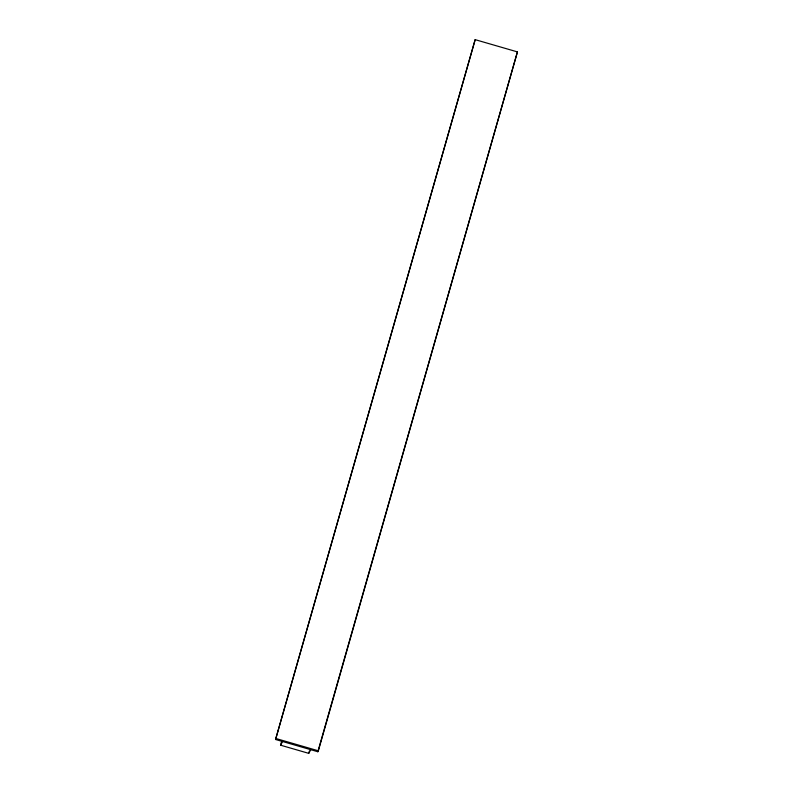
<?xml version="1.0" encoding="UTF-8"?>
<svg xmlns="http://www.w3.org/2000/svg" width="793" height="793" viewBox="0 0 793 793"><rect width="100%" height="100%" fill="white"/><g stroke="black" fill="none" stroke-linecap="round" stroke-linejoin="round"><path stroke-width="1.19" d="M275.567 739.482L475.166 39.65L517.433 51.902L318.35 750.812L317.834 751.734L275.567 739.482L475.166 39.65M310.787 749.692L308.735 753.35L280.553 745.182L281.574 741.614M308.735 753.35L309.409 750.971M317.834 751.734L517.433 51.902M280.553 745.182L282.605 741.524M276.073 738.561L318.35 750.812"/></g></svg>
